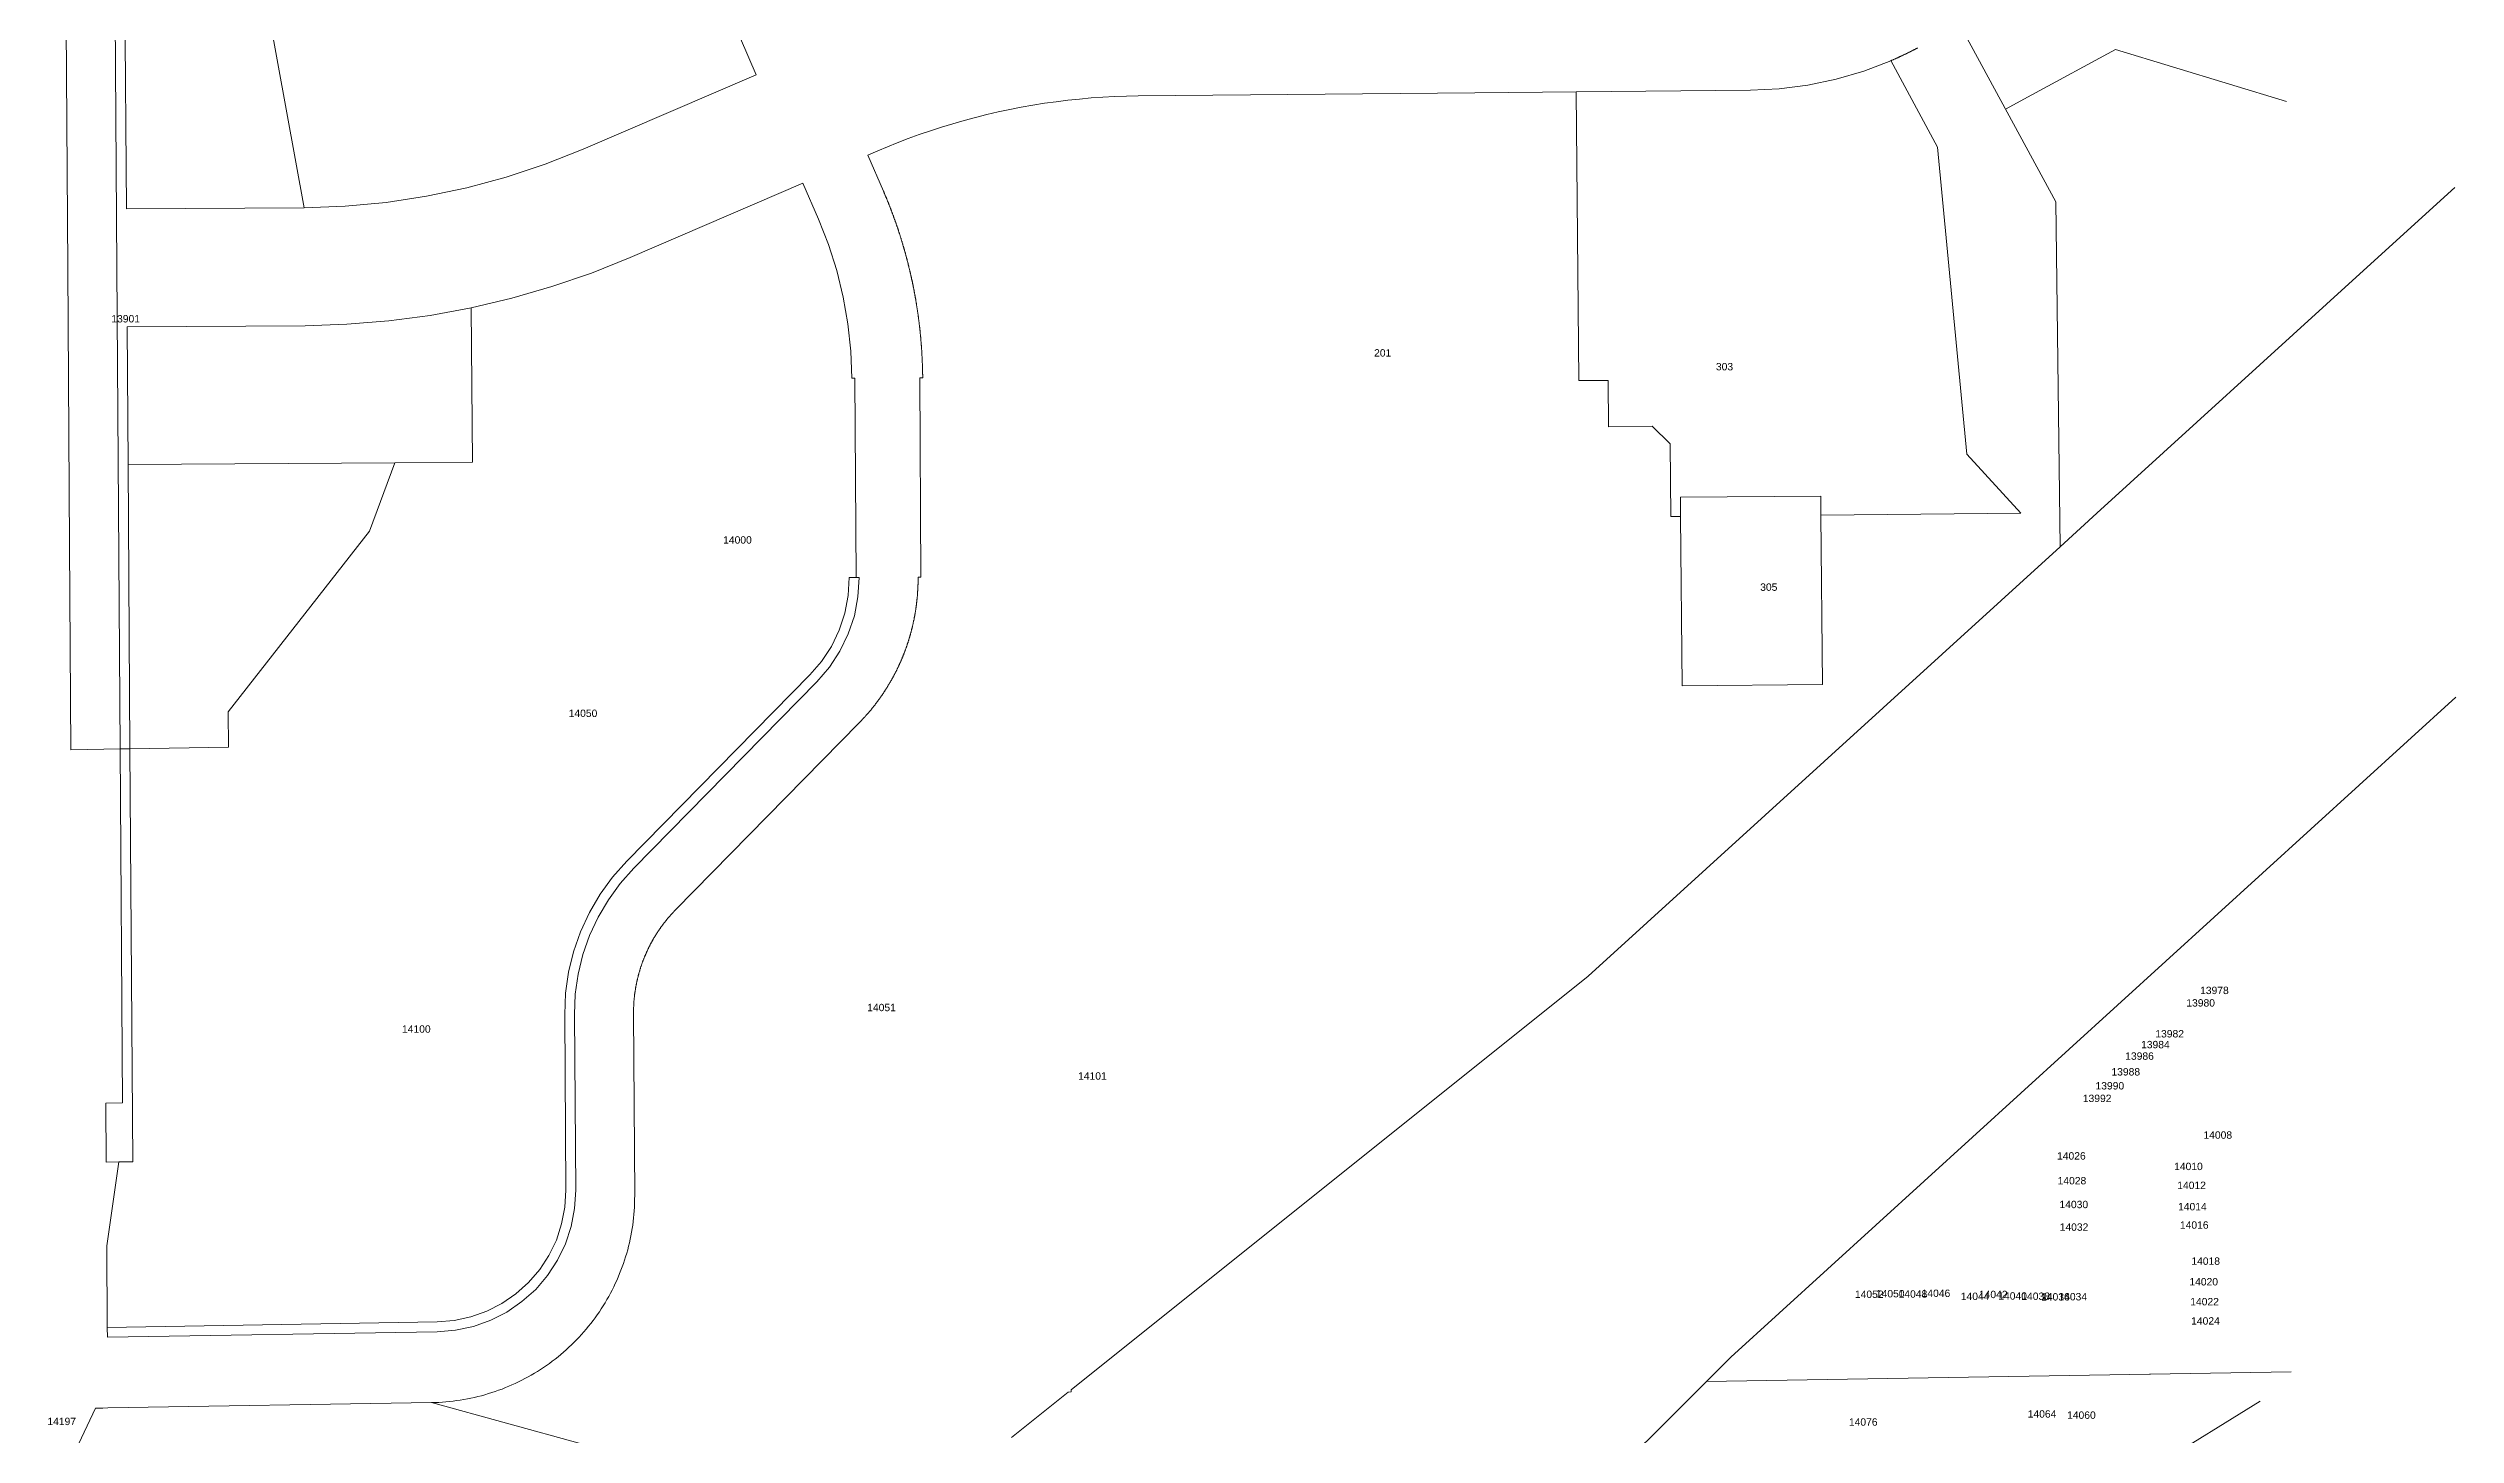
# Model space of a CAD drawing. Header units: feet. Extents: x 865220 to 5618803, y -2240498 to 1935234.
# Drawn here: x 2812264 to 2814711, y 965513 to 966923 of the extents above; entities that cross this region are included whole.
import ezdxf
from ezdxf.enums import TextEntityAlignment as Align

# ---------------------------------------------------------------- set-up
doc = ezdxf.new("R2010")
doc.units = ezdxf.units.FT
doc.header["$LTSCALE"] = 0.015
doc.header["$MEASUREMENT"] = 0
doc.layers.add('Dakota County Addresses', color=7, linetype='Continuous')
doc.layers.add('Dakota County Parcels', color=7, linetype='Continuous')
doc.styles.add('Dimensions 100', font='arial.ttf')

# ---------------------------------------------------------------- blocks, each defined once
blk = doc.blocks.new('ACMAP_ANN_TEMPLATE_Dakota County Addresses')
at = {"layer": 'Dakota County Addresses', "style": 'Dimensions 100'}
blk.add_attdef('DakotaCountyAddress', text='', height=50, dxfattribs=at).set_placement((0, 0), align=Align.CENTER)

msp = doc.modelspace()

# ---------------------------------------------------------------- linework, layer by layer
at = {"layer": 'Dakota County Parcels', "lineweight": 5}
for p, q in [((2812343.3, 966759.3), (2812340.5, 967179.3)), ((2812488.2, 966957.2), (2812524.1, 966760.5)), ((2814304.1, 966766.4), (2814205.4, 966948.7)), ((2812967.6, 966932.4), (2812983.4, 966895.7)), ((2814137.5, 966910.3), (2814136.6, 966909.9)), ((2814184.1, 966822), (2814136.6, 966910)), ((2814538.5, 966868.5), (2814364.7, 966921.3)), ((2812807.7, 966820), (2812983.4, 966895.7)), ((2813371.6, 966874.2), (2813713.9, 966877.3)), ((2813713.9, 966877.3), (2813816.9, 966878.3)), ((2813993.9, 966879.9), (2813816.9, 966878.3)), ((2813819.6, 966584.6), (2813816.9, 966878.3)), ((2813107, 966818.4), (2813096.9, 966814)), ((2813096.9, 966814), (2813112.8, 966777.3)), ((2814184.1, 966822), (2814213.9, 966510)), ((2813030.9, 966785.5), (2812855.2, 966709.8)), ((2813046.7, 966748.8), (2813030.9, 966785.5)), ((2812343.3, 966759.3), (2812524.1, 966760.5)), ((2814304.1, 966766.4), (2814308.5, 966415.7)), ((2812693.9, 966658.7), (2812695, 966501.7)), ((2812344.1, 966639.3), (2812524.9, 966640.5)), ((2812345, 966499.3), (2812344.1, 966639.3)), ((2813083.6, 966587), (2813080.6, 966587)), ((2813085, 966384.3), (2813083.6, 966587)), ((2813149.6, 966587.5), (2813150.9, 966384.8)), ((2813152.6, 966587.5), (2813149.6, 966587.5)), ((2813849.1, 966584.8), (2813819.6, 966584.6)), ((2813849.5, 966537.8), (2813849.1, 966584.8)), ((2813894.1, 966538.2), (2813849.5, 966537.8)), ((2813912.2, 966520.5), (2813894.1, 966538.2)), ((2813912.9, 966446.4), (2813912.2, 966520.5)), ((2814213.9, 966510), (2814268.8, 966449.7)), ((2812347, 966210.3), (2812345, 966499.3)), ((2812616, 966501.2), (2812590.5, 966431.7)), ((2812695, 966501.7), (2812616, 966501.2)), ((2813922.7, 966466), (2814065.3, 966467.3)), ((2813922.7, 966466), (2813922.7, 966466)), ((2813922.9, 966446.5), (2813922.7, 966466)), ((2814065.5, 966447.8), (2814065.3, 966467.3)), ((2813922.9, 966446.5), (2813912.9, 966446.4)), ((2813924.4, 966274.4), (2813922.9, 966446.5)), ((2814268.8, 966449.7), (2814065.5, 966447.8)), ((2814065.5, 966447.8), (2814067.1, 966275.7)), ((2812590.5, 966431.7), (2812446.7, 966247.9)), ((2813828.9, 965978.9), (2814308.5, 966415.7)), ((2813085, 966384.3), (2813078, 966384.3)), ((2813088, 966384.4), (2813085, 966384.3)), ((2813150.9, 966384.8), (2813147.9, 966384.8)), ((2812851.8, 966095.8), (2813037.9, 966285.3)), ((2812858.9, 966088.8), (2813045, 966278.3)), ((2814067.1, 966275.7), (2813924.4, 966274.4)), ((2812446.7, 966247.9), (2812447, 966211.9)), ((2814710.8, 966262.6), (2813973.8, 965591.5)), ((2812901.7, 966046.7), (2813087.8, 966236.3)), ((2812347, 966210.3), (2812337, 966210.1)), ((2812337, 966210.1), (2812339.4, 965850.1)), ((2812447, 966211.9), (2812347, 966210.3)), ((2812349.8, 965790.3), (2812347, 966210.3)), ((2813303.5, 965558.5), (2813828.9, 965978.9)), ((2812790, 965761.3), (2812788.8, 965940.2)), ((2812800, 965761.4), (2812798.8, 965940.2)), ((2812860, 965756.7), (2812858.7, 965940.6)), ((2812339.4, 965850.1), (2812322.4, 965849.9)), ((2812322.8, 965789.9), (2812335.8, 965790.1)), ((2812335.8, 965790.1), (2812323.4, 965704.9)), ((2812335.8, 965790.1), (2812349.8, 965790.3)), ((2812323.4, 965704.9), (2812323.9, 965621.9)), ((2812323.9, 965621.9), (2812659.2, 965627.4)), ((2812323.9, 965621.9), (2812324, 965611.9)), ((2812324, 965611.9), (2812659.3, 965617.4)), ((2813949.1, 965566.9), (2813973.8, 965591.5)), ((2813300.6, 965556.1), (2813243, 965510)), ((2813303.5, 965556.2), (2813300.6, 965556.1)), ((2813303.5, 965558.5), (2813303.5, 965556.2)), ((2813931.5, 965549.3), (2813949.1, 965566.9)), ((2813949.1, 965566.9), (2814543.5, 965576.8)), ((2814399.4, 965574.4), (2814400.4, 965574.4)), ((2812291.9, 965497.5), (2812311.9, 965539.7)), ((2812324.5, 965539.9), (2812653.5, 965545.4)), ((2812653.5, 965545.4), (2813110.4, 965419.8)), ((2813836.5, 965454.6), (2813931.5, 965549.3)), ((2814407.8, 965482.3), (2814512, 965546.7))]:
    msp.add_line(p, q, dxfattribs=at)
for points in [[(2812273.8, 968174.1), (2812274.1, 968124.9), (2812283.4, 966748.7), (2812283.7, 966698.9), (2812285.6, 966417.2), (2812287, 966209.3)], [(2812323.8, 968175.1), (2812324.1, 968131), (2812333.7, 966699.2), (2812337, 966210.1)], [(2813993.9, 966879.9), (2814023.2, 966881.3), (2814052.3, 966885.1), (2814081, 966891.1), (2814109.2, 966899.4), (2814136.6, 966909.9)], [(2814163.7, 966923), (2814163.3, 966922.7), (2814162.8, 966922.5), (2814162.4, 966922.3), (2814161.9, 966922), (2814161.5, 966921.8), (2814161.1, 966921.6), (2814160.6, 966921.3), (2814160.2, 966921.1), (2814159.7, 966920.9), (2814159.3, 966920.7), (2814158.8, 966920.4), (2814158.4, 966920.2), (2814157.9, 966920), (2814157.5, 966919.8), (2814157.1, 966919.5), (2814156.6, 966919.3), (2814156.2, 966919.1), (2814155.7, 966918.9), (2814155.3, 966918.6), (2814154.8, 966918.4), (2814154.4, 966918.2), (2814153.9, 966918), (2814153.5, 966917.7), (2814153, 966917.5), (2814152.6, 966917.3), (2814152.1, 966917.1), (2814151.7, 966916.9), (2814151.2, 966916.6), (2814150.8, 966916.4), (2814150.3, 966916.2), (2814149.9, 966916), (2814149.4, 966915.8), (2814149, 966915.6), (2814148.5, 966915.4), (2814148.1, 966915.1), (2814147.6, 966914.9), (2814147.2, 966914.7), (2814146.7, 966914.5), (2814146.3, 966914.3), (2814145.8, 966914.1), (2814145.3, 966913.9), (2814144.9, 966913.7), (2814144.4, 966913.5), (2814144, 966913.3), (2814143.5, 966913), (2814143.1, 966912.8), (2814142.6, 966912.6), (2814142.2, 966912.4), (2814141.7, 966912.2), (2814141.2, 966912), (2814140.8, 966911.8), (2814140.3, 966911.6), (2814139.9, 966911.4), (2814139.4, 966911.2), (2814139, 966911), (2814138.5, 966910.8), (2814138, 966910.6), (2814137.6, 966910.4), (2814137.1, 966910.2), (2814136.6, 966910)], [(2814364.7, 966921.3), (2814280, 966875.4), (2814253, 966860.8)], [(2813371.6, 966874.2), (2813359.6, 966874), (2813347.7, 966873.6), (2813335.8, 966872.9), (2813323.9, 966872.1), (2813312, 966871), (2813300.1, 966869.8), (2813288.2, 966868.3), (2813276.4, 966866.7), (2813264.6, 966864.8), (2813252.8, 966862.7), (2813241.1, 966860.4), (2813229.4, 966857.9), (2813217.8, 966855.2), (2813206.2, 966852.3), (2813194.7, 966849.2), (2813183.2, 966845.9), (2813171.8, 966842.4), (2813160.4, 966838.7), (2813149.1, 966834.9), (2813137.9, 966830.8), (2813126.7, 966826.5), (2813107, 966818.4)], [(2812524.1, 966760.5), (2812565.8, 966762), (2812607.2, 966765.9), (2812648.4, 966772.1), (2812689.2, 966780.6), (2812729.4, 966791.5), (2812769, 966804.6), (2812807.7, 966820)], [(2813112.8, 966777.3), (2813113, 966776.8), (2813113.2, 966776.4), (2813113.4, 966775.9), (2813113.6, 966775.4), (2813113.8, 966775), (2813113.9, 966774.5), (2813114.1, 966774), (2813114.3, 966773.6), (2813114.5, 966773.1), (2813114.7, 966772.7), (2813114.9, 966772.2), (2813115.1, 966771.7), (2813115.3, 966771.3), (2813115.5, 966770.8), (2813115.7, 966770.4), (2813115.9, 966769.9), (2813116.1, 966769.4), (2813116.3, 966769), (2813116.4, 966768.5), (2813116.6, 966768), (2813116.8, 966767.6), (2813117, 966767.1), (2813117.2, 966766.7), (2813117.4, 966766.2), (2813117.6, 966765.7), (2813117.8, 966765.3), (2813117.9, 966764.8), (2813118.1, 966764.3), (2813118.3, 966763.9), (2813118.5, 966763.4), (2813118.7, 966762.9), (2813118.9, 966762.5), (2813119, 966762), (2813119.2, 966761.5), (2813119.4, 966761.1), (2813119.6, 966760.6), (2813119.8, 966760.1), (2813119.9, 966759.7), (2813120.1, 966759.2), (2813120.3, 966758.7), (2813120.5, 966758.3), (2813120.7, 966757.8), (2813120.8, 966757.3), (2813121, 966756.9), (2813121.2, 966756.4), (2813121.4, 966755.9), (2813121.5, 966755.5), (2813121.7, 966755), (2813121.9, 966754.5), (2813122.1, 966754.1), (2813122.2, 966753.6), (2813122.4, 966753.1), (2813122.6, 966752.7), (2813122.8, 966752.2), (2813122.9, 966751.7), (2813123.1, 966751.3), (2813123.3, 966750.8), (2813123.4, 966750.3), (2813123.6, 966749.8), (2813123.8, 966749.4), (2813124, 966748.9), (2813124.1, 966748.4), (2813124.3, 966748), (2813124.5, 966747.5), (2813124.6, 966747), (2813124.8, 966746.5), (2813125, 966746.1), (2813125.1, 966745.6), (2813125.3, 966745.1), (2813125.5, 966744.7), (2813125.6, 966744.2), (2813125.8, 966743.7), (2813125.9, 966743.2), (2813126.1, 966742.8), (2813126.3, 966742.3), (2813126.4, 966741.8), (2813126.6, 966741.4), (2813126.8, 966740.9), (2813126.9, 966740.4), (2813127.1, 966739.9), (2813127.2, 966739.5), (2813127.4, 966739), (2813127.6, 966738.5), (2813127.7, 966738), (2813127.9, 966737.6), (2813128, 966737.1), (2813128.2, 966736.6), (2813128.3, 966736.1), (2813128.5, 966735.7), (2813128.6, 966735.2), (2813128.8, 966734.7), (2813129, 966734.2), (2813129.1, 966733.8), (2813129.3, 966733.3), (2813129.4, 966732.8), (2813129.6, 966732.3), (2813129.7, 966731.9), (2813129.9, 966731.4), (2813130, 966730.9), (2813130.2, 966730.4), (2813130.3, 966729.9), (2813130.5, 966729.5), (2813130.6, 966729), (2813130.8, 966728.5), (2813130.9, 966728), (2813131.1, 966727.6), (2813131.2, 966727.1), (2813131.4, 966726.6), (2813131.5, 966726.1), (2813131.6, 966725.6), (2813131.8, 966725.2), (2813131.9, 966724.7), (2813132.1, 966724.2), (2813132.2, 966723.7), (2813132.4, 966723.3), (2813132.5, 966722.8), (2813132.6, 966722.3), (2813132.8, 966721.8), (2813132.9, 966721.3), (2813133.1, 966720.9), (2813133.2, 966720.4), (2813133.3, 966719.9), (2813133.5, 966719.4), (2813133.6, 966718.9), (2813133.8, 966718.5), (2813133.9, 966718), (2813134, 966717.5), (2813134.2, 966717), (2813134.3, 966716.5), (2813134.4, 966716), (2813134.6, 966715.6), (2813134.7, 966715.1), (2813134.8, 966714.6), (2813135, 966714.1), (2813135.1, 966713.6), (2813135.2, 966713.2), (2813135.4, 966712.7), (2813135.5, 966712.2), (2813135.6, 966711.7), (2813135.8, 966711.2), (2813135.9, 966710.7), (2813136, 966710.3), (2813136.2, 966709.8), (2813136.3, 966709.3), (2813136.4, 966708.8), (2813136.5, 966708.3), (2813136.7, 966707.8), (2813136.8, 966707.4), (2813136.9, 966706.9), (2813137, 966706.4), (2813137.2, 966705.9), (2813137.3, 966705.4), (2813137.4, 966704.9), (2813137.5, 966704.5), (2813137.7, 966704), (2813137.8, 966703.5), (2813137.9, 966703), (2813138, 966702.5), (2813138.2, 966702), (2813138.3, 966701.5), (2813138.4, 966701.1), (2813138.5, 966700.6), (2813138.6, 966700.1), (2813138.7, 966699.6), (2813138.9, 966699.1), (2813139, 966698.6), (2813139.1, 966698.1), (2813139.2, 966697.7), (2813139.3, 966697.2), (2813139.5, 966696.7), (2813139.6, 966696.2), (2813139.7, 966695.7), (2813139.8, 966695.2), (2813139.9, 966694.7), (2813140, 966694.3), (2813140.1, 966693.8), (2813140.2, 966693.3), (2813140.4, 966692.8), (2813140.5, 966692.3), (2813140.6, 966691.8), (2813140.7, 966691.3), (2813140.8, 966690.8), (2813140.9, 966690.4), (2813141, 966689.9), (2813141.1, 966689.4), (2813141.2, 966688.9), (2813141.3, 966688.4), (2813141.4, 966687.9), (2813141.6, 966687.4), (2813141.7, 966686.9), (2813141.8, 966686.4), (2813141.9, 966686), (2813142, 966685.5), (2813142.1, 966685), (2813142.2, 966684.5), (2813142.3, 966684), (2813142.4, 966683.5), (2813142.5, 966683), (2813142.6, 966682.5), (2813142.7, 966682), (2813142.8, 966681.6), (2813142.9, 966681.1), (2813143, 966680.6), (2813143.1, 966680.1), (2813143.2, 966679.6), (2813143.3, 966679.1), (2813143.4, 966678.6), (2813143.5, 966678.1), (2813143.6, 966677.6), (2813143.7, 966677.1), (2813143.8, 966676.6), (2813143.9, 966676.2), (2813143.9, 966675.7), (2813144, 966675.2), (2813144.1, 966674.7), (2813144.2, 966674.2), (2813144.3, 966673.7), (2813144.4, 966673.2), (2813144.5, 966672.7), (2813144.6, 966672.2), (2813144.7, 966671.7), (2813144.8, 966671.2), (2813144.9, 966670.8), (2813144.9, 966670.3), (2813145, 966669.8), (2813145.1, 966669.3), (2813145.2, 966668.8), (2813145.3, 966668.3), (2813145.4, 966667.8), (2813145.5, 966667.3), (2813145.5, 966666.8), (2813145.6, 966666.3), (2813145.7, 966665.8), (2813145.8, 966665.3), (2813145.9, 966664.8), (2813146, 966664.3), (2813146, 966663.9), (2813146.1, 966663.4), (2813146.2, 966662.9), (2813146.3, 966662.4), (2813146.4, 966661.9), (2813146.5, 966661.4), (2813146.5, 966660.9), (2813146.6, 966660.4), (2813146.7, 966659.9), (2813146.8, 966659.4), (2813146.8, 966658.9), (2813146.9, 966658.4), (2813147, 966657.9), (2813147.1, 966657.4), (2813147.1, 966656.9), (2813147.2, 966656.4), (2813147.3, 966656), (2813147.4, 966655.5), (2813147.4, 966655), (2813147.5, 966654.5), (2813147.6, 966654), (2813147.7, 966653.5), (2813147.7, 966653), (2813147.8, 966652.5), (2813147.9, 966652), (2813147.9, 966651.5), (2813148, 966651), (2813148.1, 966650.5), (2813148.1, 966650), (2813148.2, 966649.5), (2813148.3, 966649), (2813148.3, 966648.5), (2813148.4, 966648), (2813148.5, 966647.5), (2813148.5, 966647), (2813148.6, 966646.5), (2813148.7, 966646), (2813148.7, 966645.6), (2813148.8, 966645.1), (2813148.8, 966644.6), (2813148.9, 966644.1), (2813149, 966643.6), (2813149, 966643.1), (2813149.1, 966642.6), (2813149.1, 966642.1), (2813149.2, 966641.6), (2813149.3, 966641.1), (2813149.3, 966640.6), (2813149.4, 966640.1), (2813149.4, 966639.6), (2813149.5, 966639.1), (2813149.6, 966638.6), (2813149.6, 966638.1), (2813149.7, 966637.6), (2813149.7, 966637.1), (2813149.8, 966636.6), (2813149.8, 966636.1), (2813149.9, 966635.6), (2813149.9, 966635.1), (2813150, 966634.6), (2813150, 966634.1), (2813150.1, 966633.6), (2813150.1, 966633.1), (2813150.2, 966632.6), (2813150.2, 966632.1), (2813150.3, 966631.6), (2813150.3, 966631.1), (2813150.4, 966630.6), (2813150.4, 966630.1), (2813150.5, 966629.7), (2813150.5, 966629.2), (2813150.6, 966628.7), (2813150.6, 966628.2), (2813150.7, 966627.7), (2813150.7, 966627.2), (2813150.7, 966626.7), (2813150.8, 966626.2), (2813150.8, 966625.7), (2813150.9, 966625.2), (2813150.9, 966624.7), (2813151, 966624.2), (2813151, 966623.7), (2813151, 966623.2), (2813151.1, 966622.7), (2813151.1, 966622.2), (2813151.2, 966621.7), (2813151.2, 966621.2), (2813151.2, 966620.7), (2813151.3, 966620.2), (2813151.3, 966619.7), (2813151.3, 966619.2), (2813151.4, 966618.7), (2813151.4, 966618.2), (2813151.4, 966617.7), (2813151.5, 966617.2), (2813151.5, 966616.7), (2813151.5, 966616.2), (2813151.6, 966615.7), (2813151.6, 966615.2), (2813151.6, 966614.7), (2813151.7, 966614.2), (2813151.7, 966613.7), (2813151.7, 966613.2), (2813151.8, 966612.7), (2813151.8, 966612.2), (2813151.8, 966611.7), (2813151.8, 966611.2), (2813151.9, 966610.7), (2813151.9, 966610.2), (2813151.9, 966609.7), (2813152, 966609.2), (2813152, 966608.7), (2813152, 966608.2), (2813152, 966607.7), (2813152.1, 966607.2), (2813152.1, 966606.7), (2813152.1, 966606.2), (2813152.1, 966605.7), (2813152.1, 966605.2), (2813152.2, 966604.7), (2813152.2, 966604.2), (2813152.2, 966603.7), (2813152.2, 966603.2), (2813152.2, 966602.7), (2813152.3, 966602.2), (2813152.3, 966601.7), (2813152.3, 966601.2), (2813152.3, 966600.7), (2813152.3, 966600.2), (2813152.3, 966599.7), (2813152.4, 966599.2), (2813152.4, 966598.7), (2813152.4, 966598.2), (2813152.4, 966597.7), (2813152.4, 966597.2), (2813152.4, 966596.7), (2813152.4, 966596.2), (2813152.5, 966595.7), (2813152.5, 966595.2), (2813152.5, 966594.7), (2813152.5, 966594.2), (2813152.5, 966593.7), (2813152.5, 966593.2), (2813152.5, 966592.7), (2813152.5, 966592.2), (2813152.5, 966591.7), (2813152.5, 966591.2), (2813152.6, 966590.7), (2813152.6, 966590.2), (2813152.6, 966589.7), (2813152.6, 966589.2), (2813152.6, 966588.7), (2813152.6, 966588.2), (2813152.6, 966587.5)], [(2814308.5, 966415.7), (2814345.9, 966449.7), (2814613.1, 966693.1), (2814709.6, 966781)], [(2813080.6, 966587), (2813079.5, 966614.7), (2813076.6, 966642.3), (2813071.8, 966669.6), (2813065.2, 966696.5), (2813056.8, 966722.9), (2813046.7, 966748.8)], [(2812693.9, 966658.7), (2812735.2, 966668.4), (2812775.8, 966680.2), (2812815.9, 966694), (2812855.2, 966709.8)], [(2812524.9, 966640.5), (2812567.5, 966641.9), (2812609.9, 966645.4), (2812652.1, 966651), (2812693.9, 966658.7), (2812693.9, 966658.7)], [(2812345, 966499.3), (2812345, 966499.3), (2812616, 966501.2)], [(2813037.9, 966285.3), (2813049.8, 966299.1), (2813059.8, 966314.4), (2813067.7, 966330.8), (2813073.5, 966348.1), (2813076.9, 966366.1), (2813078, 966384.3)], [(2813045, 966278.3), (2813057.8, 966293.1), (2813068.5, 966309.4), (2813077, 966327.1), (2813083.2, 966345.6), (2813086.8, 966364.8), (2813088, 966384.4)], [(2813087.8, 966236.3), (2813088.1, 966236.6), (2813088.5, 966237), (2813088.8, 966237.3), (2813089.2, 966237.7), (2813089.5, 966238), (2813089.9, 966238.4), (2813090.2, 966238.8), (2813090.6, 966239.1), (2813090.9, 966239.5), (2813091.2, 966239.9), (2813091.6, 966240.2), (2813091.9, 966240.6), (2813092.3, 966241), (2813092.6, 966241.3), (2813092.9, 966241.7), (2813093.3, 966242.1), (2813093.6, 966242.4), (2813094, 966242.8), (2813094.3, 966243.2), (2813094.6, 966243.6), (2813095, 966243.9), (2813095.3, 966244.3), (2813095.6, 966244.7), (2813095.9, 966245), (2813096.3, 966245.4), (2813096.6, 966245.8), (2813096.9, 966246.2), (2813097.3, 966246.6), (2813097.6, 966246.9), (2813097.9, 966247.3), (2813098.2, 966247.7), (2813098.5, 966248.1), (2813098.9, 966248.5), (2813099.2, 966248.8), (2813099.5, 966249.2), (2813099.8, 966249.6), (2813100.1, 966250), (2813100.5, 966250.4), (2813100.8, 966250.8), (2813101.1, 966251.2), (2813101.4, 966251.6), (2813101.7, 966251.9), (2813102, 966252.3), (2813102.3, 966252.7), (2813102.7, 966253.1), (2813103, 966253.5), (2813103.3, 966253.9), (2813103.6, 966254.3), (2813103.9, 966254.7), (2813104.2, 966255.1), (2813104.5, 966255.5), (2813104.8, 966255.9), (2813105.1, 966256.3), (2813105.4, 966256.7), (2813105.7, 966257.1), (2813106, 966257.5), (2813106.3, 966257.9), (2813106.6, 966258.3), (2813106.9, 966258.7), (2813107.2, 966259.1), (2813107.5, 966259.5), (2813107.8, 966259.9), (2813108.1, 966260.3), (2813108.4, 966260.7), (2813108.7, 966261.1), (2813109, 966261.5), (2813109.3, 966261.9), (2813109.5, 966262.3), (2813109.8, 966262.7), (2813110.1, 966263.1), (2813110.4, 966263.6), (2813110.7, 966264), (2813111, 966264.4), (2813111.3, 966264.8), (2813111.5, 966265.2), (2813111.8, 966265.6), (2813112.1, 966266), (2813112.4, 966266.4), (2813112.7, 966266.9), (2813112.9, 966267.3), (2813113.2, 966267.7), (2813113.5, 966268.1), (2813113.8, 966268.5), (2813114, 966269), (2813114.3, 966269.4), (2813114.6, 966269.8), (2813114.8, 966270.2), (2813115.1, 966270.6), (2813115.4, 966271.1), (2813115.6, 966271.5), (2813115.9, 966271.9), (2813116.2, 966272.3), (2813116.4, 966272.7), (2813116.7, 966273.2), (2813117, 966273.6), (2813117.2, 966274), (2813117.5, 966274.5), (2813117.7, 966274.9), (2813118, 966275.3), (2813118.3, 966275.7), (2813118.5, 966276.2), (2813118.7, 966276.5), (2813118.8, 966276.6), (2813119, 966277), (2813119.3, 966277.5), (2813119.5, 966277.9), (2813119.8, 966278.3), (2813120, 966278.8), (2813120.3, 966279.2), (2813120.5, 966279.6), (2813120.8, 966280.1), (2813121, 966280.5), (2813121.3, 966280.9), (2813121.5, 966281.4), (2813121.7, 966281.8), (2813122, 966282.2), (2813122.2, 966282.7), (2813122.5, 966283.1), (2813122.7, 966283.6), (2813122.9, 966284), (2813123.2, 966284.4), (2813123.4, 966284.9), (2813123.6, 966285.3), (2813123.9, 966285.8), (2813124.1, 966286.2), (2813124.3, 966286.7), (2813124.6, 966287.1), (2813124.8, 966287.5), (2813125, 966288), (2813125.3, 966288.4), (2813125.5, 966288.9), (2813125.7, 966289.3), (2813125.9, 966289.8), (2813126.2, 966290.2), (2813126.4, 966290.7), (2813126.6, 966291.1), (2813126.8, 966291.6), (2813127, 966292), (2813127.2, 966292.5), (2813127.5, 966292.9), (2813127.7, 966293.4), (2813127.9, 966293.8), (2813128.1, 966294.3), (2813128.3, 966294.7), (2813128.5, 966295.2), (2813128.7, 966295.6), (2813128.9, 966296.1), (2813129.2, 966296.5), (2813129.4, 966297), (2813129.6, 966297.5), (2813129.8, 966297.9), (2813130, 966298.4), (2813130.2, 966298.8), (2813130.4, 966299.3), (2813130.6, 966299.7), (2813130.8, 966300.2), (2813131, 966300.7), (2813131.2, 966301.1), (2813131.4, 966301.6), (2813131.6, 966302), (2813131.7, 966302.5), (2813131.9, 966303), (2813132.1, 966303.4), (2813132.3, 966303.9), (2813132.5, 966304.4), (2813132.7, 966304.8), (2813132.9, 966305.3), (2813133.1, 966305.7), (2813133.3, 966306.2), (2813133.4, 966306.7), (2813133.6, 966307.1), (2813133.8, 966307.6), (2813134, 966308.1), (2813134.2, 966308.5), (2813134.3, 966309), (2813134.5, 966309.5), (2813134.7, 966309.9), (2813134.9, 966310.4), (2813135, 966310.9), (2813135.2, 966311.3), (2813135.4, 966311.8), (2813135.5, 966312.3), (2813135.7, 966312.8), (2813135.9, 966313.2), (2813136, 966313.7), (2813136.2, 966314.2), (2813136.4, 966314.6), (2813136.5, 966315.1), (2813136.7, 966315.6), (2813136.9, 966316.1), (2813137, 966316.5), (2813137.2, 966317), (2813137.3, 966317.5), (2813137.5, 966318), (2813137.7, 966318.4), (2813137.8, 966318.9), (2813138, 966319.4), (2813138.1, 966319.9), (2813138.3, 966320.3), (2813138.4, 966320.8), (2813138.6, 966321.3), (2813138.7, 966321.8), (2813138.9, 966322.3), (2813139, 966322.7), (2813139.1, 966323.2), (2813139.3, 966323.7), (2813139.4, 966324.2), (2813139.6, 966324.6), (2813139.7, 966325.1), (2813139.8, 966325.6), (2813140, 966326.1), (2813140.1, 966326.6), (2813140.2, 966327.1), (2813140.4, 966327.5), (2813140.5, 966328), (2813140.6, 966328.5), (2813140.8, 966329), (2813140.9, 966329.5), (2813141, 966329.9), (2813141.2, 966330.4), (2813141.3, 966330.9), (2813141.4, 966331.4), (2813141.5, 966331.9), (2813141.7, 966332.4), (2813141.8, 966332.9), (2813141.9, 966333.3), (2813142, 966333.8), (2813142.1, 966334.3), (2813142.2, 966334.8), (2813142.4, 966335.3), (2813142.5, 966335.8), (2813142.6, 966336.3), (2813142.7, 966336.7), (2813142.8, 966337.2), (2813142.9, 966337.7), (2813143, 966338.2), (2813143.1, 966338.7), (2813143.2, 966339.2), (2813143.3, 966339.7), (2813143.4, 966340.2), (2813143.6, 966340.7), (2813143.7, 966341.1), (2813143.8, 966341.6), (2813143.9, 966342.1), (2813143.9, 966342.6), (2813144, 966343.1), (2813144.1, 966343.6), (2813144.2, 966344.1), (2813144.3, 966344.6), (2813144.4, 966345.1), (2813144.5, 966345.6), (2813144.6, 966346.1), (2813144.7, 966346.5), (2813144.8, 966347), (2813144.9, 966347.5), (2813144.9, 966348), (2813145, 966348.5), (2813145.1, 966349), (2813145.2, 966349.5), (2813145.3, 966350), (2813145.4, 966350.5), (2813145.4, 966351), (2813145.5, 966351.5), (2813145.6, 966352), (2813145.7, 966352.5), (2813145.7, 966353), (2813145.8, 966353.5), (2813145.9, 966353.9), (2813145.9, 966354.4), (2813146, 966354.9), (2813146.1, 966355.4), (2813146.1, 966355.9), (2813146.2, 966356.4), (2813146.3, 966356.9), (2813146.3, 966357.4), (2813146.4, 966357.9), (2813146.5, 966358.4), (2813146.5, 966358.9), (2813146.6, 966359.4), (2813146.6, 966359.9), (2813146.7, 966360.4), (2813146.7, 966360.9), (2813146.8, 966361.4), (2813146.8, 966361.9), (2813146.9, 966362.4), (2813146.9, 966362.9), (2813147, 966363.4), (2813147, 966363.9), (2813147.1, 966364.4), (2813147.1, 966364.9), (2813147.2, 966365.4), (2813147.2, 966365.9), (2813147.3, 966366.4), (2813147.3, 966366.9), (2813147.3, 966367.4), (2813147.4, 966367.9), (2813147.4, 966368.4), (2813147.4, 966368.9), (2813147.5, 966369.4), (2813147.5, 966369.9), (2813147.5, 966370.4), (2813147.6, 966370.9), (2813147.6, 966371.4), (2813147.6, 966371.9), (2813147.7, 966372.4), (2813147.7, 966372.9), (2813147.7, 966373.4), (2813147.7, 966373.9), (2813147.7, 966374.4), (2813147.8, 966374.9), (2813147.8, 966375.4), (2813147.8, 966375.9), (2813147.8, 966376.4), (2813147.8, 966376.9), (2813147.9, 966377.4), (2813147.9, 966377.9), (2813147.9, 966378.4), (2813147.9, 966378.8), (2813147.9, 966379.3), (2813147.9, 966379.8), (2813147.9, 966380.3), (2813147.9, 966380.8), (2813147.9, 966381.3), (2813147.9, 966381.8), (2813147.9, 966382.3), (2813147.9, 966382.8), (2813147.9, 966383.3), (2813147.9, 966383.8), (2813147.9, 966384.8)], [(2812337, 966210.1), (2812287, 966209.3), (2812287, 966209.3)], [(2812851.8, 966095.8), (2812837.5, 966079.7), (2812824.8, 966062.3), (2812813.9, 966043.7), (2812804.8, 966024.2), (2812797.7, 966003.9), (2812792.7, 965983), (2812789.7, 965961.7), (2812788.8, 965940.2)], [(2812858.9, 966088.8), (2812845.3, 966073.4), (2812833.2, 966056.8), (2812822.7, 966039.1), (2812814.1, 966020.5), (2812807.3, 966001.1), (2812802.5, 965981.1), (2812799.6, 965960.8), (2812798.8, 965940.2)], [(2812858.7, 965940.6), (2812858.7, 965941.1), (2812858.7, 965941.6), (2812858.7, 965942.1), (2812858.7, 965942.6), (2812858.7, 965943.1), (2812858.7, 965943.6), (2812858.7, 965944.1), (2812858.8, 965944.6), (2812858.8, 965945.1), (2812858.8, 965945.6), (2812858.8, 965946.1), (2812858.8, 965946.6), (2812858.8, 965947.1), (2812858.8, 965947.6), (2812858.9, 965948.1), (2812858.9, 965948.6), (2812858.9, 965949.1), (2812858.9, 965949.6), (2812859, 965950.1), (2812859, 965950.6), (2812859, 965951.1), (2812859.1, 965951.6), (2812859.1, 965952.1), (2812859.1, 965952.6), (2812859.2, 965953.1), (2812859.2, 965953.6), (2812859.2, 965954.1), (2812859.3, 965954.6), (2812859.3, 965955.1), (2812859.4, 965955.6), (2812859.4, 965956.1), (2812859.5, 965956.6), (2812859.5, 965957.1), (2812859.6, 965957.6), (2812859.6, 965958.1), (2812859.7, 965958.6), (2812859.7, 965959.1), (2812859.8, 965959.6), (2812859.9, 965960.1), (2812859.9, 965960.6), (2812860, 965961.1), (2812860.1, 965961.6), (2812860.1, 965962.1), (2812860.2, 965962.6), (2812860.3, 965963.1), (2812860.3, 965963.6), (2812860.4, 965964.1), (2812860.5, 965964.6), (2812860.6, 965965.1), (2812860.6, 965965.5), (2812860.7, 965966), (2812860.8, 965966.5), (2812860.9, 965967), (2812861, 965967.5), (2812861.1, 965968), (2812861.1, 965968.5), (2812861.2, 965969), (2812861.3, 965969.5), (2812861.4, 965970), (2812861.5, 965970.5), (2812861.6, 965971), (2812861.7, 965971.4), (2812861.8, 965971.9), (2812861.9, 965972.4), (2812862, 965972.9), (2812862.1, 965973.4), (2812862.2, 965973.9), (2812862.3, 965974.4), (2812862.4, 965974.9), (2812862.6, 965975.4), (2812862.7, 965975.8), (2812862.8, 965976.3), (2812862.9, 965976.8), (2812863, 965977.3), (2812863.1, 965977.8), (2812863.3, 965978.3), (2812863.4, 965978.8), (2812863.5, 965979.2), (2812863.6, 965979.7), (2812863.8, 965980.2), (2812863.9, 965980.7), (2812864, 965981.2), (2812864.2, 965981.7), (2812864.3, 965982.1), (2812864.4, 965982.6), (2812864.6, 965983.1), (2812864.7, 965983.6), (2812864.8, 965984.1), (2812865, 965984.5), (2812865.1, 965985), (2812865.3, 965985.5), (2812865.4, 965986), (2812865.6, 965986.5), (2812865.7, 965986.9), (2812865.9, 965987.4), (2812866, 965987.9), (2812866.2, 965988.4), (2812866.3, 965988.8), (2812866.5, 965989.3), (2812866.7, 965989.8), (2812866.8, 965990.3), (2812867, 965990.7), (2812867.1, 965991.2), (2812867.3, 965991.7), (2812867.5, 965992.1), (2812867.6, 965992.6), (2812867.8, 965993.1), (2812868, 965993.5), (2812868.2, 965994), (2812868.3, 965994.5), (2812868.5, 965995), (2812868.7, 965995.4), (2812868.9, 965995.9), (2812869, 965996.4), (2812869.2, 965996.8), (2812869.4, 965997.3), (2812869.6, 965997.7), (2812869.8, 965998.2), (2812870, 965998.7), (2812870.2, 965999.1), (2812870.4, 965999.6), (2812870.6, 966000.1), (2812870.8, 966000.5), (2812871, 966001), (2812871.1, 966001.4), (2812871.3, 966001.9), (2812871.6, 966002.4), (2812871.8, 966002.8), (2812872, 966003.3), (2812872.2, 966003.7), (2812872.4, 966004.2), (2812872.6, 966004.6), (2812872.8, 966005.1), (2812873, 966005.5), (2812873.2, 966006), (2812873.4, 966006.4), (2812873.6, 966006.9), (2812873.9, 966007.3), (2812874.1, 966007.8), (2812874.3, 966008.2), (2812874.5, 966008.7), (2812874.8, 966009.1), (2812875, 966009.6), (2812875.2, 966010), (2812875.4, 966010.5), (2812875.7, 966010.9), (2812875.9, 966011.4), (2812876.1, 966011.8), (2812876.4, 966012.2), (2812876.6, 966012.7), (2812876.8, 966013.1), (2812877.1, 966013.6), (2812877.3, 966014), (2812877.6, 966014.4), (2812877.8, 966014.9), (2812878, 966015.3), (2812878.3, 966015.7), (2812878.5, 966016.2), (2812878.8, 966016.6), (2812879, 966017), (2812879.3, 966017.5), (2812879.5, 966017.9), (2812879.8, 966018.3), (2812880.1, 966018.8), (2812880.3, 966019.2), (2812880.6, 966019.6), (2812880.8, 966020), (2812881.1, 966020.5), (2812881.4, 966020.9), (2812881.6, 966021.3), (2812881.9, 966021.7), (2812882.2, 966022.2), (2812882.4, 966022.6), (2812882.7, 966023), (2812883, 966023.4), (2812883.2, 966023.8), (2812883.5, 966024.3), (2812883.8, 966024.7), (2812884.1, 966025.1), (2812884.4, 966025.5), (2812884.6, 966025.9), (2812884.9, 966026.3), (2812885.2, 966026.8), (2812885.5, 966027.2), (2812885.8, 966027.6), (2812886.1, 966028), (2812886.3, 966028.4), (2812886.6, 966028.8), (2812886.9, 966029.2), (2812887.2, 966029.6), (2812887.5, 966030), (2812887.8, 966030.4), (2812888.1, 966030.8), (2812888.4, 966031.2), (2812888.7, 966031.6), (2812889, 966032), (2812889.3, 966032.4), (2812889.6, 966032.8), (2812889.9, 966033.2), (2812890.2, 966033.6), (2812890.5, 966034), (2812890.8, 966034.4), (2812891.1, 966034.8), (2812891.5, 966035.2), (2812891.8, 966035.6), (2812892.1, 966036), (2812892.4, 966036.3), (2812892.7, 966036.7), (2812893, 966037.1), (2812893.3, 966037.5), (2812893.7, 966037.9), (2812894, 966038.3), (2812894.3, 966038.7), (2812894.6, 966039), (2812895, 966039.4), (2812895.3, 966039.8), (2812895.6, 966040.2), (2812895.9, 966040.5), (2812896.3, 966040.9), (2812896.6, 966041.3), (2812896.9, 966041.7), (2812897.3, 966042), (2812897.6, 966042.4), (2812897.9, 966042.8), (2812898.3, 966043.2), (2812898.6, 966043.5), (2812899, 966043.9), (2812899.3, 966044.3), (2812899.6, 966044.6), (2812900, 966045), (2812900.3, 966045.3), (2812900.7, 966045.7), (2812901, 966046.1), (2812901.7, 966046.7)], [(2812322.4, 965849.9), (2812322.8, 965789.9), (2812322.8, 965789.9)], [(2812653.5, 965545.4), (2812657.1, 965545.5), (2812660.8, 965545.6), (2812664.5, 965545.8), (2812668.1, 965546.1), (2812671.8, 965546.5), (2812675.4, 965546.9), (2812679, 965547.4), (2812682.7, 965547.9), (2812686.3, 965548.5), (2812689.9, 965549.2), (2812693.5, 965549.9), (2812697.1, 965550.7), (2812700.6, 965551.5), (2812704.2, 965552.4), (2812707.7, 965553.4), (2812711.2, 965554.5), (2812714.7, 965555.6), (2812718.2, 965556.7), (2812721.6, 965557.9), (2812725.1, 965559.2), (2812728.5, 965560.6), (2812731.9, 965562), (2812735.2, 965563.4), (2812738.6, 965564.9), (2812741.9, 965566.5), (2812745.2, 965568.1), (2812748.4, 965569.8), (2812751.6, 965571.6), (2812754.8, 965573.4), (2812758, 965575.2), (2812761.1, 965577.1), (2812761.1, 965577.1), (2812764.2, 965579.1), (2812767.3, 965581.1), (2812770.3, 965583.2), (2812773.3, 965585.3), (2812776.2, 965587.5), (2812779.1, 965589.7), (2812782, 965592), (2812784.8, 965594.3), (2812787.6, 965596.7), (2812790.4, 965599.1), (2812793.1, 965601.6), (2812795.7, 965604.1), (2812798.3, 965606.7), (2812800.9, 965609.3), (2812803.4, 965612), (2812805.9, 965614.7), (2812808.3, 965617.4), (2812810.7, 965620.2), (2812813.1, 965623), (2812815.3, 965625.9), (2812817.6, 965628.8), (2812819.8, 965631.7), (2812821.9, 965634.7), (2812824, 965637.7), (2812826, 965640.8), (2812828, 965643.9), (2812829.9, 965647), (2812831.7, 965650.2), (2812833.6, 965653.4), (2812835.3, 965656.6), (2812837, 965659.8), (2812838.6, 965663.1), (2812840.2, 965666.4), (2812841.7, 965669.7), (2812843.2, 965673.1), (2812844.6, 965676.5), (2812846, 965679.9), (2812847.2, 965683.3), (2812848.5, 965686.8), (2812849.6, 965690.3), (2812850.7, 965693.7), (2812851.8, 965697.3), (2812852.8, 965700.8), (2812853.7, 965704.3), (2812854.5, 965707.9), (2812855.3, 965711.5), (2812856.1, 965715.1), (2812856.7, 965718.7), (2812857.4, 965722.3), (2812857.9, 965725.9), (2812858.4, 965729.5), (2812858.8, 965733.2), (2812859.2, 965736.8), (2812859.4, 965740.5), (2812859.7, 965744.1), (2812859.8, 965747.8), (2812859.9, 965751.5), (2812860, 965756.7)], [(2812659.2, 965627.4), (2812676.4, 965628.9), (2812693.3, 965632.5), (2812709.6, 965638.3), (2812725, 965646.1), (2812739.2, 965655.9), (2812752.1, 965667.5), (2812763.4, 965680.6), (2812772.8, 965695.1), (2812780.3, 965710.7), (2812785.7, 965727.1), (2812789, 965744), (2812790, 965761.3)], [(2812659.3, 965617.4), (2812677.9, 965619), (2812696, 965622.9), (2812713.6, 965629.1), (2812730.1, 965637.5), (2812745.4, 965648.1), (2812759.3, 965660.5), (2812771.3, 965674.6), (2812781.5, 965690.2), (2812789.6, 965706.9), (2812795.4, 965724.6), (2812798.9, 965742.8), (2812800, 965761.4)], [(2812311.9, 965539.7), (2812319.5, 965539.8), (2812324.5, 965539.9)]]:
    msp.add_lwpolyline(points, dxfattribs=at)

# ---------------------------------------------------------------- block references
at = {"layer": 'Dakota County Addresses', "lineweight": 5, "xscale": 0.15, "yscale": 0.15, "zscale": 0.15}
for p, values in [((2812342.6, 966643.8), {'DakotaCountyAddress': '13901'}), ((2813620.1, 966609.1), {'DakotaCountyAddress': '201'}), ((2813967.5, 966595.1), {'DakotaCountyAddress': '303'}), ((2812964.4, 966418.9), {'DakotaCountyAddress': '14000'}), ((2814012.5, 966370.9), {'DakotaCountyAddress': '305'}), ((2812807.4, 966242.6), {'DakotaCountyAddress': '14050'}), ((2813110.8, 965943.4), {'DakotaCountyAddress': '14051'}), ((2814451.4, 965948.1), {'DakotaCountyAddress': '13980'}), ((2814465.4, 965960.8), {'DakotaCountyAddress': '13978'}), ((2812638, 965921.5), {'DakotaCountyAddress': '14100'}), ((2814419.9, 965916.7), {'DakotaCountyAddress': '13982'}), ((2814389.3, 965894), {'DakotaCountyAddress': '13986'}), ((2814405.4, 965905.7), {'DakotaCountyAddress': '13984'}), ((2813325.1, 965873.8), {'DakotaCountyAddress': '14101'}), ((2814359.1, 965863.8), {'DakotaCountyAddress': '13990'}), ((2814375.3, 965878), {'DakotaCountyAddress': '13988'}), ((2814346.2, 965851), {'DakotaCountyAddress': '13992'}), ((2814320, 965792.5), {'DakotaCountyAddress': '14026'}), ((2814468.8, 965813.7), {'DakotaCountyAddress': '14008'}), ((2814320.6, 965767.3), {'DakotaCountyAddress': '14028'}), ((2814439, 965781.8), {'DakotaCountyAddress': '14010'}), ((2814322.5, 965743.1), {'DakotaCountyAddress': '14030'}), ((2814442.2, 965762.6), {'DakotaCountyAddress': '14012'}), ((2814322.7, 965720.1), {'DakotaCountyAddress': '14032'}), ((2814443, 965740.9), {'DakotaCountyAddress': '14014'}), ((2814444.9, 965722.2), {'DakotaCountyAddress': '14016'}), ((2814456.5, 965685.5), {'DakotaCountyAddress': '14018'}), ((2814114.6, 965651.8), {'DakotaCountyAddress': '14052'}), ((2814135.9, 965652.4), {'DakotaCountyAddress': '14050'}), ((2814159, 965652.1), {'DakotaCountyAddress': '14048'}), ((2814182.4, 965652.8), {'DakotaCountyAddress': '14046'}), ((2814222.2, 965649.7), {'DakotaCountyAddress': '14044'}), ((2814240.6, 965651.6), {'DakotaCountyAddress': '14042'}), ((2814260.3, 965650.1), {'DakotaCountyAddress': '14040'}), ((2814283.7, 965649.8), {'DakotaCountyAddress': '14038'}), ((2814303.8, 965649.2), {'DakotaCountyAddress': '14036'}), ((2814321.4, 965649.3), {'DakotaCountyAddress': '14034'}), ((2814454.5, 965664.5), {'DakotaCountyAddress': '14020'}), ((2814455.4, 965644.3), {'DakotaCountyAddress': '14022'}), ((2814456.3, 965624.7), {'DakotaCountyAddress': '14024'}), ((2812277.6, 965522.5), {'DakotaCountyAddress': '14197'}), ((2814108.5, 965521.9), {'DakotaCountyAddress': '14076'}), ((2814290.2, 965530.1), {'DakotaCountyAddress': '14064'}), ((2814330.2, 965528.9), {'DakotaCountyAddress': '14060'})]:
    msp.add_blockref('ACMAP_ANN_TEMPLATE_Dakota County Addresses', p, dxfattribs=at).add_auto_attribs(values)

doc.saveas('drawing.dxf')
